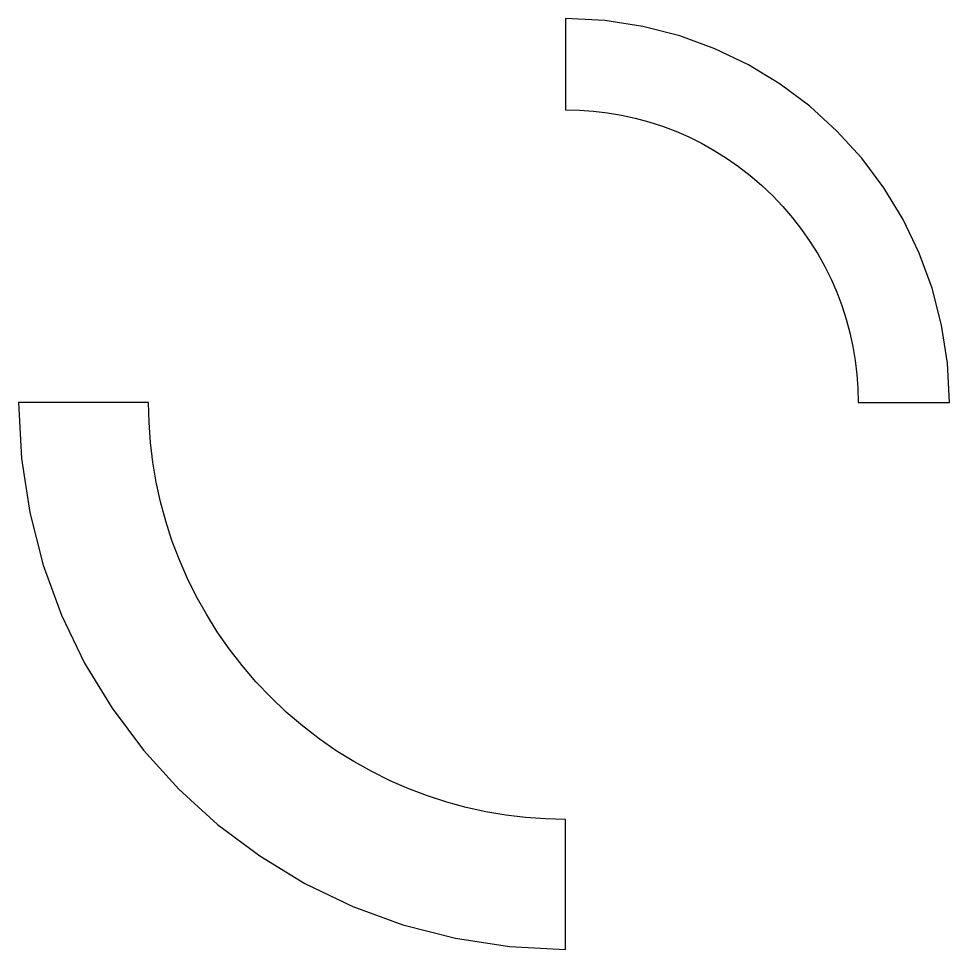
# Model space of a CAD drawing. Extents: x 0 to 74.8, y 24.9 to 121.9.
# Drawn here: x 19.3 to 74.8, y 24.9 to 80.5 of the extents above; entities that cross this region are included whole.
import ezdxf

# ---------------------------------------------------------------- set-up
doc = ezdxf.new("R2010")
doc.units = 0

msp = doc.modelspace()

# ---------------------------------------------------------------- linework, layer by layer
at = {"layer": 'Layer 1', "color": 4}
for p, q in [((54.254265, 80.37933), (51.911385, 80.497606)), ((51.911385, 80.497606), (51.911385, 80.157317)), ((51.911385, 80.157317), (51.911385, 79.817027)), ((56.529441, 80.032175), (54.254265, 80.37933)), ((58.725407, 79.467648), (56.529441, 80.032175)), ((51.911385, 79.817027), (51.911385, 79.476738)), ((51.911385, 79.476738), (51.911385, 79.136448)), ((60.830641, 78.697258), (58.725407, 79.467648)), ((51.911385, 79.136448), (51.911385, 78.796159)), ((51.911385, 78.796159), (51.911385, 78.455869)), ((51.911385, 78.455869), (51.911385, 78.11558)), ((62.833628, 77.732511), (60.830641, 78.697258)), ((51.911385, 78.11558), (51.911385, 77.77529)), ((51.911385, 77.77529), (51.911385, 77.435001)), ((51.911385, 77.435001), (51.911385, 77.094711)), ((64.722858, 76.584915), (62.833628, 77.732511)), ((51.911385, 77.094711), (51.911385, 76.754422)), ((51.911385, 76.754422), (51.911385, 76.414132)), ((51.911385, 76.414132), (51.911385, 76.073843)), ((66.486811, 75.265978), (64.722858, 76.584915)), ((51.911385, 76.073843), (51.911385, 75.733553)), ((51.911385, 75.733553), (51.911385, 75.393264)), ((51.911385, 75.393264), (51.911385, 75.052974)), ((51.911385, 75.052974), (52.749312, 75.032914)), ((52.749312, 75.032914), (53.58566, 74.972843)), ((68.113975, 73.787209), (66.486811, 75.265978)), ((53.58566, 74.972843), (54.418888, 74.872769)), ((54.418888, 74.872769), (55.247447, 74.732701)), ((55.247447, 74.732701), (56.069794, 74.552646)), ((56.069794, 74.552646), (56.884387, 74.332612)), ((56.884387, 74.332612), (57.689682, 74.072607)), ((57.689682, 74.072607), (58.484129, 73.772638)), ((58.484129, 73.772638), (59.26619, 73.432715)), ((59.26619, 73.432715), (60.034314, 73.052844)), ((69.592833, 72.160113), (68.113975, 73.787209)), ((60.034314, 73.052844), (60.786961, 72.633033)), ((60.786961, 72.633033), (61.522587, 72.17329)), ((61.522587, 72.17329), (62.239644, 71.673624)), ((70.91187, 70.396202), (69.592833, 72.160113)), ((62.239644, 71.673624), (62.936591, 71.134041)), ((62.936591, 71.134041), (63.611881, 70.554548)), ((63.611881, 70.554548), (64.263967, 69.935158)), ((72.059571, 68.506978), (70.91187, 70.396202)), ((64.263967, 69.935158), (64.883326, 69.2836)), ((64.883326, 69.2836), (65.462729, 68.608742)), ((65.462729, 68.608742), (66.002171, 67.912141)), ((73.024421, 66.503954), (72.059571, 68.506978)), ((66.002171, 67.912141), (66.501653, 67.195347)), ((66.501653, 67.195347), (66.961179, 66.45991)), ((66.961179, 66.45991), (67.380745, 65.70739)), ((73.794905, 64.398635), (73.024421, 66.503954)), ((67.380745, 65.70739), (67.760353, 64.939333)), ((67.760353, 64.939333), (68.100002, 64.157296)), ((68.100002, 64.157296), (68.399691, 63.362829)), ((74.359508, 62.202528), (73.794905, 64.398635)), ((68.399691, 63.362829), (68.659423, 62.557485)), ((68.659423, 62.557485), (68.879198, 61.74282)), ((68.879198, 61.74282), (69.05901, 60.920382)), ((74.706714, 59.927143), (74.359508, 62.202528)), ((69.05901, 60.920382), (69.198865, 60.091729)), ((69.198865, 60.091729), (69.298764, 59.258409)), ((74.825008, 57.583987), (74.706714, 59.927143)), ((69.298764, 59.258409), (69.358702, 58.421978)), ((69.358702, 58.421978), (69.378683, 57.583987)), ((19.74052, 57.583705), (19.25545, 57.583705)), ((19.25545, 57.583705), (19.424039, 54.245245)), ((20.225589, 57.583705), (19.74052, 57.583705)), ((20.710658, 57.583705), (20.225589, 57.583705)), ((21.195728, 57.583705), (20.710658, 57.583705)), ((21.680797, 57.583705), (21.195728, 57.583705)), ((22.165867, 57.583705), (21.680797, 57.583705)), ((22.650936, 57.583705), (22.165867, 57.583705)), ((23.136006, 57.583705), (22.650936, 57.583705)), ((23.621075, 57.583705), (23.136006, 57.583705)), ((24.106145, 57.583705), (23.621075, 57.583705)), ((24.591214, 57.583705), (24.106145, 57.583705)), ((25.076283, 57.583705), (24.591214, 57.583705)), ((25.561353, 57.583705), (25.076283, 57.583705)), ((26.046422, 57.583705), (25.561353, 57.583705)), ((26.531492, 57.583705), (26.046422, 57.583705)), ((27.016561, 57.583705), (26.531492, 57.583705)), ((27.045056, 56.389555), (27.016561, 57.583705)), ((69.378683, 57.583987), (69.71908, 57.583987)), ((69.71908, 57.583987), (70.059474, 57.583987)), ((70.059474, 57.583987), (70.399868, 57.583987)), ((70.399868, 57.583987), (70.740264, 57.583987)), ((70.740264, 57.583987), (71.080658, 57.583987)), ((71.080658, 57.583987), (71.421055, 57.583987)), ((71.421055, 57.583987), (71.761452, 57.583987)), ((71.761452, 57.583987), (72.101845, 57.583987)), ((72.101845, 57.583987), (72.442239, 57.583987)), ((72.442239, 57.583987), (72.782636, 57.583987)), ((72.782636, 57.583987), (73.123033, 57.583987)), ((73.123033, 57.583987), (73.463427, 57.583987)), ((73.463427, 57.583987), (73.80382, 57.583987)), ((73.80382, 57.583987), (74.144217, 57.583987)), ((74.144217, 57.583987), (74.484611, 57.583987)), ((74.484611, 57.583987), (74.825008, 57.583987)), ((27.130538, 55.197654), (27.045056, 56.389555)), ((27.273001, 54.010207), (27.130538, 55.197654)), ((19.424039, 54.245245), (19.918866, 51.003138)), ((27.472443, 52.82942), (27.273001, 54.010207)), ((27.728857, 51.657493), (27.472443, 52.82942)), ((28.04224, 50.496634), (27.728857, 51.657493)), ((19.918866, 51.003138), (20.72352, 47.87381)), ((28.412587, 49.349042), (28.04224, 50.496634)), ((28.839894, 48.216924), (28.412587, 49.349042)), ((20.72352, 47.87381), (21.821591, 44.873686)), ((29.324153, 47.102485), (28.839894, 48.216924)), ((29.865365, 46.007929), (29.324153, 47.102485)), ((30.463521, 44.935456), (29.865365, 46.007929)), ((21.821591, 44.873686), (23.196667, 42.019189)), ((31.118621, 43.887271), (30.463521, 44.935456)), ((31.830656, 42.865579), (31.118621, 43.887271)), ((32.599624, 41.872586), (31.830656, 42.865579)), ((23.196667, 42.019189), (24.832337, 39.326741)), ((33.425519, 40.910493), (32.599624, 41.872586)), ((34.308336, 39.981505), (33.425519, 40.910493)), ((35.237333, 39.098753), (34.308336, 39.981505)), ((24.832337, 39.326741), (26.712192, 36.812768)), ((36.199453, 38.272946), (35.237333, 39.098753)), ((37.192489, 37.504085), (36.199453, 38.272946)), ((38.214235, 36.792174), (37.192489, 37.504085)), ((26.712192, 36.812768), (28.819819, 34.493694)), ((39.262482, 36.137209), (38.214235, 36.792174)), ((40.335028, 35.539195), (39.262482, 36.137209)), ((41.429661, 34.998129), (40.335028, 35.539195)), ((28.819819, 34.493694), (31.138811, 32.385943)), ((42.544179, 34.514014), (41.429661, 34.998129)), ((43.676375, 34.086851), (42.544179, 34.514014)), ((44.824043, 33.71664), (43.676375, 34.086851)), ((45.984976, 33.403382), (44.824043, 33.71664)), ((47.156965, 33.147079), (45.984976, 33.403382)), ((48.337809, 32.947731), (47.156965, 33.147079)), ((49.525295, 32.805339), (48.337809, 32.947731)), ((50.717221, 32.719902), (49.525295, 32.805339)), ((31.138811, 32.385943), (33.652751, 30.505939)), ((51.911383, 32.691423), (50.717221, 32.719902)), ((51.911383, 32.206229), (51.911383, 32.691423)), ((51.911383, 31.721036), (51.911383, 32.206229)), ((51.911383, 31.235845), (51.911383, 31.721036)), ((51.911383, 30.750651), (51.911383, 31.235845)), ((51.911383, 30.265457), (51.911383, 30.750651)), ((33.652751, 30.505939), (36.345235, 28.870103)), ((51.911383, 29.780267), (51.911383, 30.265457)), ((51.911383, 29.295073), (51.911383, 29.780267)), ((51.911383, 28.809879), (51.911383, 29.295073)), ((36.345235, 28.870103), (39.199848, 27.494865)), ((51.911383, 28.324686), (51.911383, 28.809879)), ((51.911383, 27.839492), (51.911383, 28.324686)), ((51.911383, 27.354301), (51.911383, 27.839492)), ((39.199848, 27.494865), (42.200178, 26.396645)), ((51.911383, 26.869108), (51.911383, 27.354301)), ((51.911383, 26.383914), (51.911383, 26.869108)), ((42.200178, 26.396645), (45.329819, 25.591866)), ((51.911383, 25.898723), (51.911383, 26.383914)), ((45.329819, 25.591866), (48.572358, 25.096955)), ((51.911383, 25.41353), (51.911383, 25.898723)), ((48.572358, 25.096955), (51.911383, 24.928336)), ((51.911383, 24.928336), (51.911383, 25.41353))]:
    msp.add_line(p, q, dxfattribs=at)

doc.saveas('drawing.dxf')
